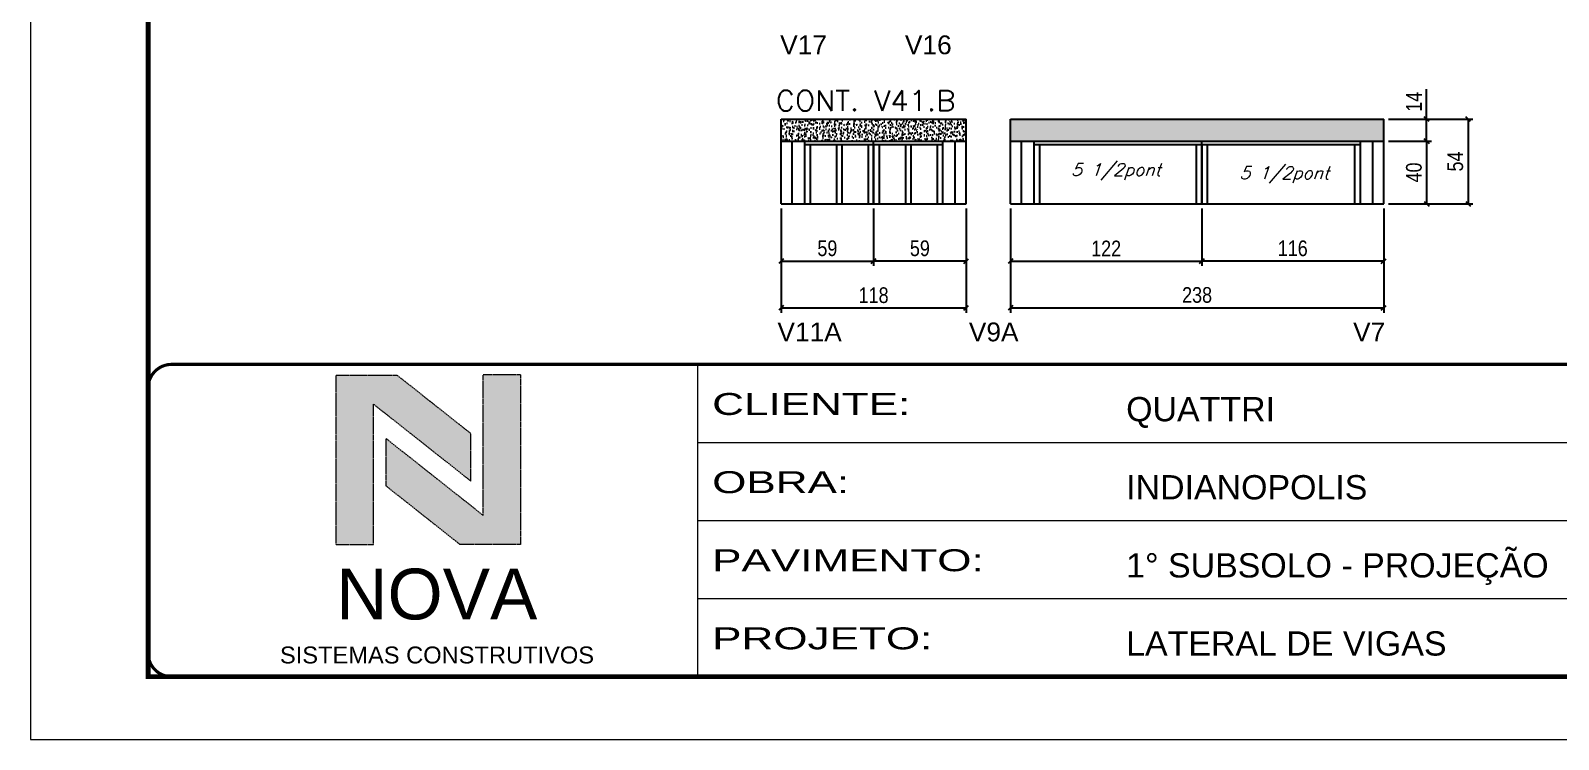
# Model space of a CAD drawing. Header units: millimetres. Extents: x 2921 to 9246, y 316 to 11751.
# Drawn here: x 2921 to 3896, y 2613 to 3065 of the extents above; entities that cross this region are included whole.
import ezdxf

# ---------------------------------------------------------------- set-up
doc = ezdxf.new("R2010")
doc.units = ezdxf.units.MM
doc.linetypes.add('CONTINUO', pattern=[0])
doc.linetypes.add('DASHED', pattern=[0.75, 0.5, -0.25])
for name, color, linetype in [('1', 3, 'Continuous'), ('5', 5, 'Continuous'), ('COTA', 241, 'Continuous'), ('Painéis', 200, 'Continuous'), ('SARR_2.2x7', 40, 'Continuous'), ('SARR_3.5x7', 81, 'Continuous'), ('texto', 7, 'Continuous')]:
    doc.layers.add(name, color=color, linetype=linetype)
for name, color, linetype, lineweight in [('CARIMBO-LEGENDA', 75, 'Continuous', 15), ('Folhas', 255, 'Continuous', 9), ('SARRAFO DE PRESSAO', 251, 'DASHED', 9), ('Texto Seção', 7, 'Continuous', 15)]:
    doc.layers.add(name, color=color, linetype=linetype, lineweight=lineweight)
doc.styles.add('arial', font='arial.ttf')
doc.styles.add('COTA TECNICA', font='techl___.ttf', dxfattribs={"height": 10})
doc.styles.add('REGUA-120', font='ROMANS.shx', dxfattribs={"height": 15})
doc.styles.add('Romans', font='romans.shx')
doc.styles.get("Standard").update_dxf_attribs({"font": 'arial.ttf'})
doc.styles.add('Tecnologia', font='')
doc.styles.get('Tecnologia').set_extended_font_data('Forgotten Futurist')
doc.dimstyles.new('PAINEL', dxfattribs={"dimtxt": 10, "dimasz": 3, "dimexe": 3, "dimexo": 3, "dimgap": 3, "dimtad": 1, "dimdec": 1, "dimzin": 12, "dimdsep": 46, "dimtxsty": 'COTA TECNICA', "dimblk1": 'OBLIQUE', "dimblk2": 'OBLIQUE', "dimsah": 1, "dimcen": 0.9, "dimclrd": 4, "dimclre": 4, "dimclrt": 240, "dimadec": 1, "dimazin": 3, "dimtfac": 1, "dimtdec": 1, "dimtmove": 0, "dimatfit": 3, "dimfxl": 1, "dimtolj": 1, "dimtzin": 12, "dimarcsym": 0})

# ---------------------------------------------------------------- blocks, each defined once
blk = doc.blocks.new('A$C64660E27')
at = {"layer": 'COTA', "true_color": 0x1a1a1a}
h = blk.add_hatch(color=250, dxfattribs=at)
h.dxf.hatch_style = 1
h.paths.add_polyline_path([(185.4, -11.6), (142.4, -11.6), (142.4, -131.6), (168.8, -131.6), (168.8, -32.2), (237.7, -86.7), (237.7, -53)])
at = {"layer": 'COTA'}
h = blk.add_hatch(color=20, dxfattribs=at)
h.dxf.hatch_style = 1
h.paths.add_polyline_path([(273, -11.4), (246.6, -11.4), (246.6, -111.1), (177.7, -56.6), (177.7, -90.2), (230, -131.6), (273, -131.6)])
for p, q in [((142.4, -131.6), (142.4, -11.6)), ((142.4, -11.6), (185.4, -11.6)), ((185.4, -11.6), (237.7, -53)), ((273, -11.4), (246.6, -11.4)), ((246.6, -111.1), (246.6, -11.4)), ((273, -11.4), (273, -131.6)), ((168.8, -32.2), (237.7, -86.7)), ((168.8, -131.6), (168.8, -32.2)), ((237.7, -86.7), (237.7, -53)), ((246.6, -111.1), (177.7, -56.6)), ((177.7, -90.2), (177.7, -56.6)), ((230, -131.6), (177.7, -90.2)), ((142.4, -131.6), (168.8, -131.6)), ((273, -131.6), (230, -131.6))]:
    blk.add_line(p, q)
at = {"layer": 'CARIMBO-LEGENDA', "color": 7, "linetype": 'Continuous', "ltscale": 100, "style": 'arial'}
blk.add_text('NOVA', height=36, dxfattribs=at).set_placement((142.4, -184.8))
at = {"layer": 'CARIMBO-LEGENDA', "color": 7, "linetype": 'Continuous', "style": 'arial'}
blk.add_text('SISTEMAS CONSTRUTIVOS', height=12, dxfattribs=at).set_placement((102.5, -216))
blk = doc.blocks.new('9999999999')
at = {"color": 30, "linetype": 'CONTINUO'}
for p, q in [((98564.56, 34230.21), (98564.56, 34429.45)), ((98564.56, 34379.64), (99583.98, 34379.64)), ((98564.56, 34329.83), (99487.98, 34329.83)), ((98564.56, 34280.02), (99487.98, 34280.02))]:
    blk.add_line(p, q, dxfattribs=at)
at = {"color": 30, "linetype": 'CONTINUO', "const_width": 2}
blk.add_lwpolyline([(99583.98, 34230.21), (99583.98, 34414.45, 0.414214), (99568.98, 34429.45), (98228.98, 34429.45, 0.414214), (98213.98, 34414.45), (98213.98, 34245.21, 0.414214), (98228.98, 34230.21), (99583.98, 34230.21)], format="xyb", dxfattribs=at)
at = {"layer": 'Folhas'}
blk.add_lwpolyline([(98138.98, 34190.21), (99623.98, 34190.21), (99623.98, 35240.21), (98138.98, 35240.21)], close=True, dxfattribs=at)
at = {"layer": 'Folhas', "color": 30, "const_width": 3}
blk.add_lwpolyline([(98213.98, 34230.21), (99583.98, 34230.21), (99583.98, 35200.21), (98213.98, 35200.21)], close=True, dxfattribs=at)
at = {"xscale": 0.9, "yscale": 0.9, "zscale": 0.9}
blk.add_blockref('A$C64660E27', (98205.77, 34433.07), dxfattribs=at)
at = {"color": 7, "linetype": 'Continuous', "ltscale": 5, "style": 'arial'}
for s, height, p in [('QUATTRI', 15.483, (98837.68, 34393.13)), ('INDIANOPOLIS', 15.4829, (98837.68, 34343.32)), ('1° SUBSOLO - PROJEÇÃO', 15.4829, (98837.68, 34293.51)), ('LATERAL DE VIGAS', 15.4829, (98837.68, 34243.7))]:
    blk.add_text(s, height=height, dxfattribs=at).set_placement(p)
at = {"layer": 'Folhas', "color": 7, "style": 'Tecnologia', "width": 1.5}
for s, p in [('CLIENTE:', (98573.65, 34397.17)), ('OBRA:', (98573.65, 34347.31)), ('PAVIMENTO:', (98573.65, 34297.5)), ('PROJETO:', (98573.65, 34247.69))]:
    blk.add_text(s, height=14, dxfattribs=at).set_placement(p)
blk = doc.blocks.new('_Oblique')
at = {"layer": '1', "color": 0, "lineweight": -2}
blk.add_line((-0.5, -0.5), (0.5, 0.5), dxfattribs=at)
blk = doc.blocks.new('*D421')
at = {"layer": 'Defpoints', "color": 0, "transparency": 16777216}
for p in [(3458.78, 2954.71), (3517.78, 2954.71), (3458.78, 2918.17)]:
    blk.add_point(p, dxfattribs=at)
at = {"layer": 'Painéis', "color": 4, "lineweight": -2, "transparency": 16777216}
for p, q in [((3458.78, 2951.71), (3458.78, 2915.17)), ((3517.78, 2951.71), (3517.78, 2915.17)), ((3517.78, 2918.17), (3458.78, 2918.17))]:
    blk.add_line(p, q, dxfattribs=at)
at = {"layer": 'Painéis', "color": 4, "lineweight": -2, "transparency": 16777216, "xscale": 3, "yscale": 3, "zscale": 3, "rotation": 180}
blk.add_blockref('_Oblique', (3458.78, 2918.17), dxfattribs=at)
at = {"layer": 'Painéis', "color": 4, "lineweight": -2, "transparency": 16777216, "xscale": 3, "yscale": 3, "zscale": 3}
blk.add_blockref('_Oblique', (3517.78, 2918.17), dxfattribs=at)
at = {"layer": 'Painéis', "color": 240, "lineweight": 5, "transparency": 16777216, "insert": (3488.28, 2926.31), "char_height": 10, "attachment_point": 5, "style": 'COTA TECNICA'}
blk.add_mtext('\\A1;59', dxfattribs=at)
blk = doc.blocks.new('*D997')
at = {"layer": 'Defpoints', "color": 0, "transparency": 16777216}
for p in [(3399.78, 2954.71), (3458.78, 2954.71), (3458.78, 2918.17)]:
    blk.add_point(p, dxfattribs=at)
at = {"layer": 'Painéis', "color": 4, "lineweight": -2, "transparency": 16777216}
for p, q in [((3399.78, 2951.71), (3399.78, 2915.17)), ((3458.78, 2951.71), (3458.78, 2915.17)), ((3399.78, 2918.17), (3458.78, 2918.17))]:
    blk.add_line(p, q, dxfattribs=at)
at = {"layer": 'Painéis', "color": 4, "lineweight": -2, "transparency": 16777216, "xscale": 3, "yscale": 3, "zscale": 3, "rotation": 180}
blk.add_blockref('_Oblique', (3399.78, 2918.17), dxfattribs=at)
at = {"layer": 'Painéis', "color": 4, "lineweight": -2, "transparency": 16777216, "xscale": 3, "yscale": 3, "zscale": 3}
blk.add_blockref('_Oblique', (3458.78, 2918.17), dxfattribs=at)
at = {"layer": 'Painéis', "color": 240, "lineweight": 5, "transparency": 16777216, "insert": (3429.28, 2926.31), "char_height": 10, "attachment_point": 5, "style": 'COTA TECNICA'}
blk.add_mtext('\\A1;59', dxfattribs=at)
blk = doc.blocks.new('*D422')
at = {"layer": 'Defpoints', "color": 0, "transparency": 16777216}
for p in [(3399.78, 2954.71), (3517.78, 2954.71), (3517.78, 2888.29)]:
    blk.add_point(p, dxfattribs=at)
at = {"layer": 'Painéis', "color": 4, "lineweight": -2, "transparency": 16777216}
for p, q in [((3399.78, 2951.71), (3399.78, 2885.29)), ((3517.78, 2951.71), (3517.78, 2885.29)), ((3399.78, 2888.29), (3517.78, 2888.29))]:
    blk.add_line(p, q, dxfattribs=at)
at = {"layer": 'Painéis', "color": 4, "lineweight": -2, "transparency": 16777216, "xscale": 3, "yscale": 3, "zscale": 3, "rotation": 180}
blk.add_blockref('_Oblique', (3399.78, 2888.29), dxfattribs=at)
at = {"layer": 'Painéis', "color": 4, "lineweight": -2, "transparency": 16777216, "xscale": 3, "yscale": 3, "zscale": 3}
blk.add_blockref('_Oblique', (3517.78, 2888.29), dxfattribs=at)
at = {"layer": 'Painéis', "color": 240, "lineweight": 5, "transparency": 16777216, "insert": (3458.78, 2896.38), "char_height": 10, "attachment_point": 5, "style": 'COTA TECNICA'}
blk.add_mtext('\\A1;118', dxfattribs=at)
blk = doc.blocks.new('*D423')
at = {"layer": 'Defpoints', "color": 0, "transparency": 16777216}
for p in [(3668.05, 2954.71), (3784.05, 2954.71), (3668.05, 2918.17)]:
    blk.add_point(p, dxfattribs=at)
at = {"layer": 'Painéis', "color": 4, "lineweight": -2, "transparency": 16777216}
for p, q in [((3668.05, 2951.71), (3668.05, 2915.17)), ((3784.05, 2951.71), (3784.05, 2915.17)), ((3784.05, 2918.17), (3668.05, 2918.17))]:
    blk.add_line(p, q, dxfattribs=at)
at = {"layer": 'Painéis', "color": 4, "lineweight": -2, "transparency": 16777216, "xscale": 3, "yscale": 3, "zscale": 3, "rotation": 180}
blk.add_blockref('_Oblique', (3668.05, 2918.17), dxfattribs=at)
at = {"layer": 'Painéis', "color": 4, "lineweight": -2, "transparency": 16777216, "xscale": 3, "yscale": 3, "zscale": 3}
blk.add_blockref('_Oblique', (3784.05, 2918.17), dxfattribs=at)
at = {"layer": 'Painéis', "color": 240, "lineweight": 5, "transparency": 16777216, "insert": (3726.05, 2926.27), "char_height": 10, "attachment_point": 5, "style": 'COTA TECNICA'}
blk.add_mtext('\\A1;116', dxfattribs=at)
blk = doc.blocks.new('*D998')
at = {"layer": 'Defpoints', "color": 0, "transparency": 16777216}
for p in [(3546.05, 2954.71), (3668.05, 2954.71), (3668.05, 2918.17)]:
    blk.add_point(p, dxfattribs=at)
at = {"layer": 'Painéis', "color": 4, "lineweight": -2, "transparency": 16777216}
for p, q in [((3546.05, 2951.71), (3546.05, 2915.17)), ((3668.05, 2951.71), (3668.05, 2915.17)), ((3546.05, 2918.17), (3668.05, 2918.17))]:
    blk.add_line(p, q, dxfattribs=at)
at = {"layer": 'Painéis', "color": 4, "lineweight": -2, "transparency": 16777216, "xscale": 3, "yscale": 3, "zscale": 3, "rotation": 180}
blk.add_blockref('_Oblique', (3546.05, 2918.17), dxfattribs=at)
at = {"layer": 'Painéis', "color": 4, "lineweight": -2, "transparency": 16777216, "xscale": 3, "yscale": 3, "zscale": 3}
blk.add_blockref('_Oblique', (3668.05, 2918.17), dxfattribs=at)
at = {"layer": 'Painéis', "color": 240, "lineweight": 5, "transparency": 16777216, "insert": (3607.05, 2926.23), "char_height": 10, "attachment_point": 5, "style": 'COTA TECNICA'}
blk.add_mtext('\\A1;122', dxfattribs=at)
blk = doc.blocks.new('*D424')
at = {"layer": 'Defpoints', "color": 0, "transparency": 16777216}
for p in [(3546.05, 2954.71), (3784.05, 2954.71), (3784.05, 2888.29)]:
    blk.add_point(p, dxfattribs=at)
at = {"layer": 'Painéis', "color": 4, "lineweight": -2, "transparency": 16777216}
for p, q in [((3546.05, 2951.71), (3546.05, 2885.29)), ((3784.05, 2951.71), (3784.05, 2885.29)), ((3546.05, 2888.29), (3784.05, 2888.29))]:
    blk.add_line(p, q, dxfattribs=at)
at = {"layer": 'Painéis', "color": 4, "lineweight": -2, "transparency": 16777216, "xscale": 3, "yscale": 3, "zscale": 3, "rotation": 180}
blk.add_blockref('_Oblique', (3546.05, 2888.29), dxfattribs=at)
at = {"layer": 'Painéis', "color": 4, "lineweight": -2, "transparency": 16777216, "xscale": 3, "yscale": 3, "zscale": 3}
blk.add_blockref('_Oblique', (3784.05, 2888.29), dxfattribs=at)
at = {"layer": 'Painéis', "color": 240, "lineweight": 5, "transparency": 16777216, "insert": (3665.05, 2896.53), "char_height": 10, "attachment_point": 5, "style": 'COTA TECNICA'}
blk.add_mtext('\\A1;238', dxfattribs=at)
blk = doc.blocks.new('*D999')
at = {"layer": 'Defpoints', "color": 0, "transparency": 16777216}
for p in [(3784.05, 2994.71), (3784.05, 2954.71), (3811.46, 2954.71)]:
    blk.add_point(p, dxfattribs=at)
at = {"layer": 'Painéis', "color": 4, "lineweight": -2, "transparency": 16777216}
for p, q in [((3787.05, 2994.71), (3814.46, 2994.71)), ((3811.46, 2994.71), (3811.46, 2954.71)), ((3787.05, 2954.71), (3814.46, 2954.71))]:
    blk.add_line(p, q, dxfattribs=at)
at = {"layer": 'Painéis', "color": 4, "lineweight": -2, "transparency": 16777216, "xscale": 3, "yscale": 3, "zscale": 3}
for p, rotation in [((3811.46, 2994.71), 90), ((3811.46, 2954.71), 270)]:
    blk.add_blockref('_Oblique', p, dxfattribs=dict(at, rotation=rotation))
at = {"layer": 'Painéis', "color": 240, "lineweight": 5, "transparency": 16777216, "insert": (3803.36, 2974.71), "char_height": 10, "attachment_point": 5, "rotation": 90, "style": 'COTA TECNICA'}
blk.add_mtext('\\A1;40', dxfattribs=at)
blk = doc.blocks.new('*D1000')
at = {"layer": 'Defpoints', "color": 0, "transparency": 16777216}
for p in [(3784.05, 3008.71), (3811.46, 3008.71), (3784.05, 2994.71)]:
    blk.add_point(p, dxfattribs=at)
at = {"layer": 'Painéis', "color": 4, "lineweight": -2, "transparency": 16777216}
for p, q in [((3811.46, 3008.71), (3811.46, 3027.83)), ((3787.05, 3008.71), (3814.46, 3008.71)), ((3811.46, 2994.71), (3811.46, 3008.71)), ((3787.05, 2994.71), (3814.46, 2994.71))]:
    blk.add_line(p, q, dxfattribs=at)
at = {"layer": 'Painéis', "color": 4, "lineweight": -2, "transparency": 16777216, "xscale": 3, "yscale": 3, "zscale": 3}
for p, rotation in [((3811.46, 3008.71), 90), ((3811.46, 2994.71), 270)]:
    blk.add_blockref('_Oblique', p, dxfattribs=dict(at, rotation=rotation))
at = {"layer": 'Painéis', "color": 240, "lineweight": 5, "transparency": 16777216, "insert": (3803.39, 3019.77), "char_height": 10, "attachment_point": 5, "rotation": 90, "style": 'COTA TECNICA'}
blk.add_mtext('\\A1;14', dxfattribs=at)
blk = doc.blocks.new('*D425')
at = {"layer": 'Defpoints', "color": 0, "transparency": 16777216}
for p in [(3784.05, 3008.71), (3784.05, 2954.71), (3837.87, 2954.71)]:
    blk.add_point(p, dxfattribs=at)
at = {"layer": 'Painéis', "color": 4, "lineweight": -2, "transparency": 16777216}
for p, q in [((3787.05, 3008.71), (3840.87, 3008.71)), ((3837.87, 3008.71), (3837.87, 2954.71)), ((3787.05, 2954.71), (3840.87, 2954.71))]:
    blk.add_line(p, q, dxfattribs=at)
at = {"layer": 'Painéis', "color": 4, "lineweight": -2, "transparency": 16777216, "xscale": 3, "yscale": 3, "zscale": 3}
for p, rotation in [((3837.87, 3008.71), 90), ((3837.87, 2954.71), 270)]:
    blk.add_blockref('_Oblique', p, dxfattribs=dict(at, rotation=rotation))
at = {"layer": 'Painéis', "color": 240, "lineweight": 5, "transparency": 16777216, "insert": (3829.76, 2981.71), "char_height": 10, "attachment_point": 5, "rotation": 90, "style": 'COTA TECNICA'}
blk.add_mtext('\\A1;54', dxfattribs=at)

msp = doc.modelspace()

# ---------------------------------------------------------------- hatches: boundary and pattern name
at = {"layer": 'COTA', "linetype": 'ByBlock'}
h = msp.add_hatch(dxfattribs=at)
h.set_pattern_fill('AR-CONC', color=256, scale=0.03)
h.set_pattern_definition([(50, (1656.0568, -13547.1196), (5.4655401, -0.4781726), [0.5715, -6.2865]), (355, (1656.057, -13547.1196), (-1.0573026, 5.7317054), [0.4572, -5.0292175]), (100.451445, (1656.512, -13547.1594), (4.4082374, 5.2535326), [0.4857003, -5.3427073]), (46.1842, (1656.057, -13545.5956), (8.1323712, -1.2612698), [0.85725, -9.42975]), (96.63556, (1656.7345, -13545.701), (7.122124, 7.4227837), [0.7285507, -8.0140682]), (351.18415, (1656.057, -13545.5956), (7.122124, 7.4227837), [0.685799, -7.543792]), (21, (1656.8188, -13545.9766), (4.5484317, -3.067956), [0.5715, -6.2865]), (326, (1656.819, -13545.9766), (1.8540609, 5.525639), [0.4572, -5.0292]), (71.451445, (1657.198, -13546.232), (6.4024926, 2.457683), [0.4857003, -5.3426981]), (37.5, (1656.0568, -13547.1196), (0.0926581, 2.53665117), [0, -4.96824, 0, -5.1054, 0, -5.04825]), (7.5, (1656.0568, -13547.1196), (2.00458988, 3.00541724), [0, -2.91084, 0, -4.85394, 0, -1.92405]), (327.5, (1654.3575, -13547.1196), (4.06771786, -0.17186232), [0, -1.905, 0, -5.9436, 0, -7.8867]), (317.5, (1653.5955, -13547.1196), (4.44387544, 0.7627947), [0, -2.4765, 0, -3.94716, 0, -5.6007])])
h.paths.add_polyline_path([(3399.78, 3008.71), (3399.78, 2994.71), (3517.78, 2994.71), (3517.78, 3008.71)])
h = msp.add_hatch(dxfattribs=at)
h.set_pattern_fill('AR-CONC', color=256, scale=0.03)
h.set_pattern_definition([(50, (1865.333, -13547.1196), (5.4655401, -0.4781726), [0.5715, -6.2865]), (355, (1865.333, -13547.1196), (-1.0573026, 5.7317054), [0.4572, -5.0292175]), (100.451445, (1865.7883, -13547.1594), (4.4082374, 5.2535326), [0.4857003, -5.3427073]), (46.1842, (1865.333, -13545.5956), (8.1323712, -1.2612698), [0.85725, -9.42975]), (96.63556, (1866.0106, -13545.701), (7.122124, 7.4227837), [0.7285507, -8.0140682]), (351.18415, (1865.333, -13545.5956), (7.122124, 7.4227837), [0.685799, -7.543792]), (21, (1866.095, -13545.9766), (4.5484317, -3.067956), [0.5715, -6.2865]), (326, (1866.095, -13545.9766), (1.8540609, 5.525639), [0.4572, -5.0292]), (71.451445, (1866.474, -13546.232), (6.4024926, 2.457683), [0.4857003, -5.3426981]), (37.5, (1865.3329, -13547.1196), (0.0926581, 2.53665117), [0, -4.96824, 0, -5.1054, 0, -5.04825]), (7.5, (1865.333, -13547.1196), (2.00458988, 3.00541724), [0, -2.91084, 0, -4.85394, 0, -1.92405]), (327.5, (1863.6336, -13547.1196), (4.06771786, -0.17186232), [0, -1.905, 0, -5.9436, 0, -7.8867]), (317.5, (1862.8716, -13547.1196), (4.44387544, 0.7627947), [0, -2.4765, 0, -3.94716, 0, -5.6007])])
h.paths.add_polyline_path([(3546.05, 3008.71), (3546.05, 2994.71), (3784.05, 2994.71), (3784.05, 3008.71)])

# ---------------------------------------------------------------- linework, layer by layer
for p, q in [((3399.78, 3008.71), (3517.78, 3008.71)), ((3399.78, 2994.71), (3399.78, 3008.71)), ((3517.78, 2994.71), (3517.78, 3008.71)), ((3546.05, 3008.71), (3784.05, 3008.71)), ((3546.05, 2994.71), (3546.05, 3008.71)), ((3784.05, 2994.71), (3784.05, 3008.71))]:
    msp.add_line(p, q, dxfattribs=at)
at = {"layer": 'Painéis', "linetype": 'ByBlock'}
for p, q in [((3399.78, 2954.71), (3399.78, 2994.71)), ((3399.78, 2994.71), (3517.78, 2994.71)), ((3458.78, 2954.71), (3458.78, 2994.71)), ((3546.05, 2954.71), (3546.05, 2994.71)), ((3546.05, 2994.71), (3784.05, 2994.71)), ((3668.05, 2954.71), (3668.05, 2994.71)), ((3399.78, 2954.71), (3517.78, 2954.71)), ((3546.05, 2954.71), (3784.05, 2954.71))]:
    msp.add_line(p, q, dxfattribs=at)
at = {"layer": 'Painéis'}
for p, q in [((3517.78, 2954.71), (3517.78, 2994.71)), ((3784.05, 2954.71), (3784.05, 2994.71))]:
    msp.add_line(p, q, dxfattribs=at)
at = {"layer": 'SARR_2.2x7', "linetype": 'Continuous'}
for p, q in [((3406.78, 2954.71), (3406.78, 2994.71)), ((3414.78, 2992.51), (3458.78, 2992.51)), ((3458.78, 2992.51), (3502.78, 2992.51)), ((3510.78, 2954.71), (3510.78, 2994.71)), ((3553.05, 2954.71), (3553.05, 2994.71)), ((3561.05, 2992.51), (3668.05, 2992.51)), ((3668.05, 2992.51), (3769.05, 2992.51)), ((3777.05, 2954.71), (3777.05, 2994.71))]:
    msp.add_line(p, q, dxfattribs=at)
at = {"layer": 'SARR_3.5x7'}
for p, q in [((3414.78, 2994.71), (3414.78, 2954.71)), ((3418.28, 2992.51), (3418.28, 2954.71)), ((3435, 2992.51), (3435, 2954.71)), ((3438.5, 2992.51), (3438.5, 2954.71)), ((3455.28, 2992.51), (3455.28, 2954.71)), ((3458.78, 2992.51), (3458.78, 2954.71)), ((3462.28, 2992.51), (3462.28, 2954.71)), ((3479, 2992.51), (3479, 2954.71)), ((3482.5, 2992.51), (3482.5, 2954.71)), ((3499.28, 2992.51), (3499.28, 2954.71)), ((3502.78, 2994.71), (3502.78, 2954.71)), ((3561.05, 2994.71), (3561.05, 2954.71)), ((3564.55, 2992.51), (3564.55, 2954.71)), ((3664.55, 2992.51), (3664.55, 2954.71)), ((3668.05, 2992.51), (3668.05, 2954.71)), ((3671.55, 2992.51), (3671.55, 2954.71)), ((3765.55, 2992.51), (3765.55, 2954.71)), ((3769.05, 2994.71), (3769.05, 2954.71))]:
    msp.add_line(p, q, dxfattribs=at)

# ---------------------------------------------------------------- block references
at = {"layer": 'SARRAFO DE PRESSAO', "color": 6, "linetype": 'ByBlock'}
msp.add_blockref('9999999999', (-95217.85, -31577.13), dxfattribs=at)

# ---------------------------------------------------------------- texts
at = {"layer": '5', "linetype": 'Continuous'}
for s, p in [('V17', (3399.18, 3050.13)), ('V16', (3478.75, 3050.13)), ('V11A', (3397.44, 2867.01)), ('V9A', (3519.51, 2867.01)), ('V7', (3764.54, 2867.01))]:
    msp.add_text(s, height=12, rotation=0.00004, dxfattribs=at).set_placement(p)
at = {"layer": 'texto', "color": 2, "char_height": 8, "attachment_point": 5, "style": 'Romans'}
for insert in [(3613.28, 2975.18), (3720.66, 2973.19)]:
    msp.add_mtext('{\\Q19;\\C256;5 1/2pont}', dxfattribs=dict(at, insert=insert))
at = {"layer": 'Texto Seção', "style": 'REGUA-120', "width": 1.05}
msp.add_text('CONT. V41.B', height=13, dxfattribs=at).set_placement((3396.32, 3014.03))

# ---------------------------------------------------------------- dimensions: what is measured, and where the dimension line sits
at = {"layer": 'Painéis', "lineweight": 5}
for base, p1, p2, angle, picture, middle in [((3811.46, 3008.71), (3784.05, 2994.71), (3784.05, 3008.71), 90, '*D1000', (3803.39, 3019.77)), ((3837.87, 2954.71), (3784.05, 3008.71), (3784.05, 2954.71), 90, '*D425', (3829.76, 2981.71)), ((3811.46, 2954.71), (3784.05, 2994.71), (3784.05, 2954.71), 90, '*D999', (3803.36, 2974.71)), ((3458.78, 2918.17), (3517.78, 2954.71), (3458.78, 2954.71), 180, '*D421', (3488.28, 2926.31)), ((3668.05, 2918.17), (3784.05, 2954.71), (3668.05, 2954.71), 180, '*D423', (3726.05, 2926.27))]:
    dim = msp.add_linear_dim(base=base, p1=p1, p2=p2, angle=angle, dimstyle='PAINEL', dxfattribs=at)
    dim.commit()
    dim.dimension.update_dxf_attribs({"geometry": picture, "text_midpoint": middle})
for base, p1, p2, picture, middle in [((3458.78, 2918.17), (3399.78, 2954.71), (3458.78, 2954.71), '*D997', (3429.28, 2926.31)), ((3517.78, 2888.29), (3399.78, 2954.71), (3517.78, 2954.71), '*D422', (3458.78, 2896.38)), ((3668.05, 2918.17), (3546.05, 2954.71), (3668.05, 2954.71), '*D998', (3607.05, 2926.23)), ((3784.05, 2888.29), (3546.05, 2954.71), (3784.05, 2954.71), '*D424', (3665.05, 2896.53))]:
    dim = msp.add_linear_dim(base=base, p1=p1, p2=p2, dimstyle='PAINEL', dxfattribs=at)
    dim.commit()
    dim.dimension.update_dxf_attribs({"geometry": picture, "text_midpoint": middle})

doc.saveas('drawing.dxf')
